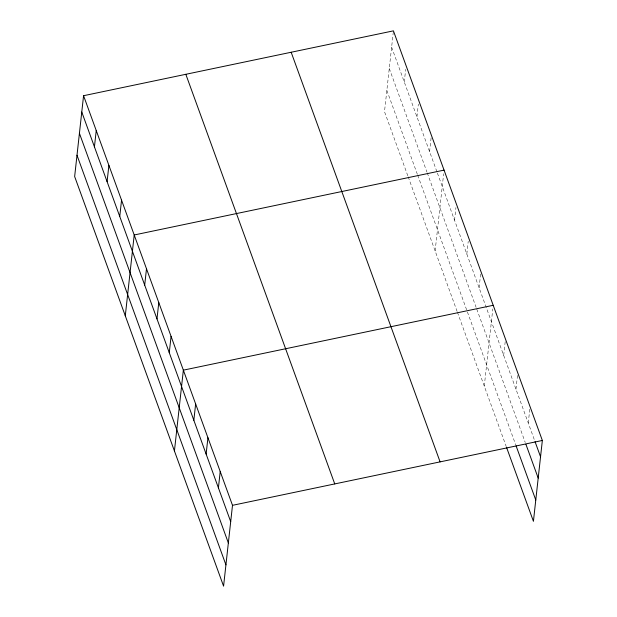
<?xml version="1.0" encoding="UTF-8"?>
<svg xmlns="http://www.w3.org/2000/svg" width="617" height="617" viewBox="0 0 617 617"><rect width="100%" height="100%" fill="white"/><g stroke="black" fill="none" stroke-linecap="round" stroke-linejoin="round"><path stroke-width="0.46" stroke-dasharray="3.08 2.31" d="M393.322 31.76L384.499 111.677L407.868 175.953M404.282 81.992L405.678 69.297M416.938 116.814L418.341 104.111M429.594 151.628L431.298 136.21M435.132 250.942L443.654 173.747M454.544 220.246L455.94 207.543M466.83 254.034L468.226 241.34M479.116 287.83L480.813 272.413M484.276 386.119L492.798 308.924M503.688 355.415L505.385 339.998M515.974 389.211L517.678 373.794M528.26 423.007L529.964 407.582M391.618 47.177L437.06 172.166M437.384 173.053L534.723 440.793M389.273 68.464L426.925 172.02M427.249 172.914L476.116 307.335M476.764 309.117L525.26 442.512M386.851 90.391L417.362 174.31M417.686 175.205L515.727 444.872M408.192 176.848L457.12 311.415M457.444 312.31L506.264 446.592"/><path stroke-width="0.93" d="M83.573 95.704L74.649 176.531L223.578 586.15L232.501 505.323L83.573 95.704L393.422 30.85L542.351 440.469L533.427 521.296L506.588 447.487M94.432 146.846L96.237 130.519M107.088 181.668L108.893 165.341M119.752 216.482L121.549 200.155M125.29 315.796L134.213 234.977L444.055 170.122M144.694 285.093L146.499 268.773M156.98 318.889L158.785 302.561M169.266 352.685L171.071 336.358M174.434 450.973L183.357 370.154L493.199 305.299M193.838 420.27L195.643 403.942M206.124 454.066L207.929 437.738M218.41 487.862L220.215 471.535M232.501 505.323L542.351 440.469M535.047 441.679L540.546 456.796M525.908 444.286L538.194 478.082M516.051 445.767L535.772 500.009M291.17 52.252L440.098 461.871M185.825 74.302L334.746 483.921M81.776 112.032L230.696 521.65M79.423 133.318L228.344 542.937M77.002 155.245L225.93 564.863"/></g></svg>
